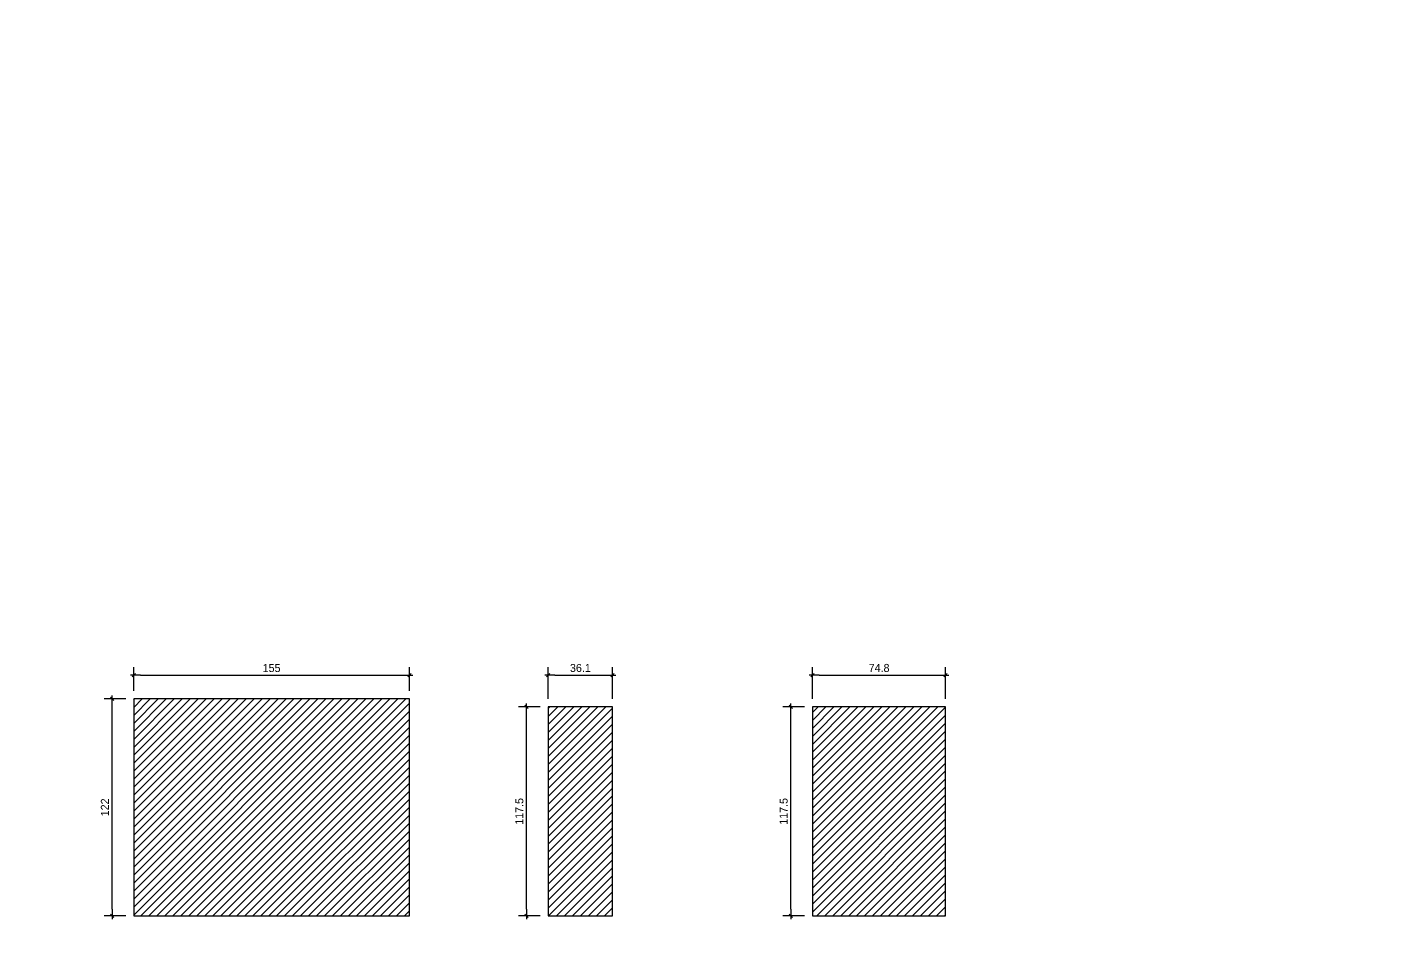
# Model space of a CAD drawing. Header units: millimetres. Extents: x 19458 to 19711, y 4351 to 4752.
# Drawn here: x 19526.09 to 19533.76, y 4513.13 to 4518.2 of the extents above; entities that cross this region are included whole.
import ezdxf

# ---------------------------------------------------------------- set-up
doc = ezdxf.new("R2010")
doc.units = ezdxf.units.MM
doc.set_wipeout_variables(frame=1)
for name, color, linetype in [('0 @ 0.25', 7, 'Continuous'), ('cotas', 1, 'Continuous'), ('cotas @ 300', 1, 'Continuous'), ('cotas @ 400', 1, 'Continuous'), ('cotas @ 500', 1, 'Continuous')]:
    doc.layers.add(name, color=color, linetype=linetype)
doc.styles.add('century gothic', font='GOTHIC.TTF')
doc.styles.add('COTAS SMC', font='GOTHIC.TTF')
doc.dimstyles.new('ANOTATIVE 100 SMCONSTRUCCIONES', dxfattribs={"dimscale": 0, "dimtxt": 0.18, "dimasz": 0.15, "dimexe": 0.18, "dimexo": 0.09, "dimgap": 0.1, "dimtad": 1, "dimzin": 0, "dimdsep": 46, "dimtxsty": 'century gothic', "dimblk1": 'FLECHA1', "dimblk2": 'FLECHA1', "dimsah": 1, "dimcen": 0.18, "dimdle": 0.075, "dimclrd": 1, "dimclre": 1, "dimclrt": 2, "dimaunit": 1, "dimadec": 0, "dimazin": 0, "dimtfac": 0.75, "dimtix": 1, "dimtmove": 2, "dimatfit": 3, "dimfxl": 0.09, "dimtvp": 1.5, "dimtfill": 1, "dimtolj": 1, "dimtzin": 0, "dimarcsym": 0})
doc.dimstyles.new('ANOTATIVE CM SMCONSTRUCCIONES', dxfattribs={"dimscale": 0, "dimtxt": 0.18, "dimasz": 0.15, "dimexe": 0.18, "dimexo": 0.18, "dimgap": 0.07, "dimtad": 1, "dimdec": 1, "dimlfac": 100, "dimdsep": 46, "dimtxsty": 'century gothic', "dimblk1": 'FLECHA1', "dimblk2": 'FLECHA1', "dimsah": 1, "dimcen": 0.18, "dimdle": 0.075, "dimclrd": 1, "dimclre": 1, "dimclrt": 2, "dimaunit": 1, "dimadec": 0, "dimazin": 2, "dimtfac": 0.75, "dimtdec": 1, "dimtix": 1, "dimtmove": 2, "dimatfit": 3, "dimfxl": 0.09, "dimtvp": 1.5, "dimtfill": 1, "dimtolj": 1, "dimtzin": 0, "dimarcsym": 0})
doc.dimstyles.new('PIES SMCONSTRUCCIONES', dxfattribs={"dimscale": 0, "dimtxt": 0.18, "dimasz": 0.2, "dimexe": 0.18, "dimexo": 0, "dimgap": 0.1, "dimtad": 1, "dimdec": 0, "dimlfac": 39.370079, "dimzin": 0, "dimdsep": 46, "dimlunit": 4, "dimtxsty": 'COTAS SMC', "dimblk1": 'FLECHA1', "dimblk2": 'FLECHA1', "dimsah": 1, "dimcen": 0.2, "dimdle": 0.075, "dimclrd": 1, "dimclre": 1, "dimclrt": 2, "dimaunit": 1, "dimadec": 0, "dimazin": 0, "dimtfac": 0.75, "dimtdec": 0, "dimtix": 1, "dimtmove": 2, "dimatfit": 3, "dimfxl": 0.09, "dimtvp": 1.5, "dimtfill": 1, "dimtolj": 1, "dimtzin": 0, "dimarcsym": 0})

# ---------------------------------------------------------------- blocks, each defined once
blk = doc.blocks.new('FLECHA1')
at = {"color": 4}
blk.add_line((-0.246176, -0.248081), (0.248081, 0.25), dxfattribs=at)
at = {"color": 1}
blk.add_line((-1, 0), (0.496162, 0), dxfattribs=at)
blk = doc.blocks.new('*D331')
at = {"layer": 'cotas', "color": 1, "lineweight": -2, "transparency": 16777216}
for p, q in [((19614.326, 4625.8448), (19614.326, 4700.8448)), ((19570.9836, 4550.8448), (19524.326, 4550.8448)), ((19614.326, 4548.4298), (19614.326, 4550.8448)), ((19570.5339, 4548.4298), (19524.326, 4548.4298)), ((19614.326, 4473.4298), (19614.326, 4398.4298))]:
    blk.add_line(p, q, dxfattribs=at)
at = {"layer": 'Defpoints', "color": 0, "transparency": 16777216}
for p in [(19614.326, 4550.8448), (19615.9836, 4550.8448), (19615.5339, 4548.4298)]:
    blk.add_point(p, dxfattribs=at)
at = {"layer": 'cotas', "color": 1, "lineweight": -2, "transparency": 16777216, "xscale": 75, "yscale": 75, "zscale": 75}
for p, rotation in [((19614.326, 4550.8448), 270), ((19614.326, 4548.4298), 90)]:
    blk.add_blockref('FLECHA1', p, dxfattribs=dict(at, rotation=rotation))
at = {"layer": 'cotas', "color": 2, "transparency": 16777216, "insert": (19517.3376, 4549.6373), "char_height": 90, "attachment_point": 5, "rotation": 90, "style": 'century gothic', "bg_fill": 3, "box_fill_scale": 1.1, "bg_fill_color": 256, "bg_fill_true_color": 13158600, "bg_fill_transparency": 0}
blk.add_mtext('\\A1;2.42', dxfattribs=at)
blk = doc.blocks.new('*D377')
at = {"layer": 'cotas', "color": 1, "lineweight": -2, "transparency": 16777216}
for p, q in [((19614.326, 4595.8448), (19614.326, 4640.8448)), ((19588.9836, 4550.8448), (19560.326, 4550.8448)), ((19614.326, 4548.4298), (19614.326, 4550.8448)), ((19588.5339, 4548.4298), (19560.326, 4548.4298)), ((19614.326, 4503.4298), (19614.326, 4458.4298))]:
    blk.add_line(p, q, dxfattribs=at)
at = {"layer": 'Defpoints', "color": 0, "transparency": 16777216}
for p in [(19614.326, 4550.8448), (19615.9836, 4550.8448), (19615.5339, 4548.4298)]:
    blk.add_point(p, dxfattribs=at)
at = {"layer": 'cotas', "color": 1, "lineweight": -2, "transparency": 16777216, "xscale": 45, "yscale": 45, "zscale": 45}
for p, rotation in [((19614.326, 4550.8448), 270), ((19614.326, 4548.4298), 90)]:
    blk.add_blockref('FLECHA1', p, dxfattribs=dict(at, rotation=rotation))
at = {"layer": 'cotas', "color": 2, "transparency": 16777216, "insert": (19556.133, 4549.6373), "char_height": 54, "attachment_point": 5, "rotation": 90, "style": 'century gothic', "bg_fill": 3, "box_fill_scale": 1.1, "bg_fill_color": 256, "bg_fill_true_color": 13158600, "bg_fill_transparency": 0}
blk.add_mtext('\\A1;2.42', dxfattribs=at)
blk = doc.blocks.new('*D383')
at = {"layer": 'cotas', "color": 1, "lineweight": -2, "transparency": 16777216}
for p, q in [((19614.326, 4610.8448), (19614.326, 4670.8448)), ((19579.9836, 4550.8448), (19542.326, 4550.8448)), ((19614.326, 4548.4298), (19614.326, 4550.8448)), ((19579.5339, 4548.4298), (19542.326, 4548.4298)), ((19614.326, 4488.4298), (19614.326, 4428.4298))]:
    blk.add_line(p, q, dxfattribs=at)
at = {"layer": 'Defpoints', "color": 0, "transparency": 16777216}
for p in [(19614.326, 4550.8448), (19615.9836, 4550.8448), (19615.5339, 4548.4298)]:
    blk.add_point(p, dxfattribs=at)
at = {"layer": 'cotas', "color": 1, "lineweight": -2, "transparency": 16777216, "xscale": 60, "yscale": 60, "zscale": 60}
for p, rotation in [((19614.326, 4550.8448), 270), ((19614.326, 4548.4298), 90)]:
    blk.add_blockref('FLECHA1', p, dxfattribs=dict(at, rotation=rotation))
at = {"layer": 'cotas', "color": 2, "transparency": 16777216, "insert": (19536.7353, 4549.6373), "char_height": 72, "attachment_point": 5, "rotation": 90, "style": 'century gothic', "bg_fill": 3, "box_fill_scale": 1.1, "bg_fill_color": 256, "bg_fill_true_color": 13158600, "bg_fill_transparency": 0}
blk.add_mtext('\\A1;2.42', dxfattribs=at)
blk = doc.blocks.new('*D386')
at = {"layer": 'cotas', "color": 1, "lineweight": -2, "transparency": 16777216}
for p, q in [((19620.0128, 4651.7533), (19620.0128, 4751.7533)), ((19620.4168, 4551.7533), (19530.0128, 4551.7533)), ((19620.0128, 4550.5333), (19620.0128, 4551.7533)), ((19620.4168, 4550.5333), (19530.0128, 4550.5333)), ((19620.0128, 4450.5333), (19620.0128, 4350.5333))]:
    blk.add_line(p, q, dxfattribs=at)
at = {"layer": 'Defpoints', "color": 0, "transparency": 16777216}
for p in [(19620.0128, 4551.7533), (19620.4168, 4551.7533), (19620.4168, 4550.5333)]:
    blk.add_point(p, dxfattribs=at)
at = {"layer": 'cotas', "color": 1, "lineweight": -2, "transparency": 16777216, "xscale": 100, "yscale": 100, "zscale": 100}
for p, rotation in [((19620.0128, 4551.7533), 270), ((19620.0128, 4550.5333), 90)]:
    blk.add_blockref('FLECHA1', p, dxfattribs=dict(at, rotation=rotation))
at = {"layer": 'cotas', "color": 2, "transparency": 16777216, "insert": (19523.8809, 4551.1433), "char_height": 90, "attachment_point": 5, "rotation": 90, "style": 'COTAS SMC', "bg_fill": 3, "box_fill_scale": 1.1, "bg_fill_color": 256, "bg_fill_true_color": 13158600, "bg_fill_transparency": 0}
blk.add_mtext("\\A1;4'", dxfattribs=at)
blk = doc.blocks.new('*D436')
at = {"layer": 'cotas', "color": 1, "lineweight": -2, "transparency": 16777216}
for p, q in [((19620.0128, 4631.7533), (19620.0128, 4711.7533)), ((19620.4168, 4551.7533), (19548.0128, 4551.7533)), ((19620.0128, 4550.5333), (19620.0128, 4551.7533)), ((19620.4168, 4550.5333), (19548.0128, 4550.5333)), ((19620.0128, 4470.5333), (19620.0128, 4390.5333))]:
    blk.add_line(p, q, dxfattribs=at)
at = {"layer": 'Defpoints', "color": 0, "transparency": 16777216}
for p in [(19620.0128, 4551.7533), (19620.4168, 4551.7533), (19620.4168, 4550.5333)]:
    blk.add_point(p, dxfattribs=at)
at = {"layer": 'cotas', "color": 1, "lineweight": -2, "transparency": 16777216, "xscale": 80, "yscale": 80, "zscale": 80}
for p, rotation in [((19620.0128, 4551.7533), 270), ((19620.0128, 4550.5333), 90)]:
    blk.add_blockref('FLECHA1', p, dxfattribs=dict(at, rotation=rotation))
at = {"layer": 'cotas', "color": 2, "transparency": 16777216, "insert": (19543.1073, 4551.1433), "char_height": 72, "attachment_point": 5, "rotation": 90, "style": 'COTAS SMC', "bg_fill": 3, "box_fill_scale": 1.1, "bg_fill_color": 256, "bg_fill_true_color": 13158600, "bg_fill_transparency": 0}
blk.add_mtext("\\A1;4'", dxfattribs=at)
blk = doc.blocks.new('L5')
at = {"color": 3}
blk.add_wipeout([(19547.7765, 4509.3498), (19547.7765, 4508.1752), (19548.138, 4508.1752), (19548.138, 4509.3498)], dxfattribs=at)
h = blk.add_hatch()
h.set_pattern_fill('ANSI31', color=250, scale=0.01)
h.set_pattern_definition([(45, (77.297792, -11.760674), (-0.022450640303, 0.022450640303), [])])
h.paths.add_polyline_path([(19548.138, 4508.1752), (19548.138, 4509.3498), (19547.7765, 4509.3498), (19547.7765, 4508.1752)])
blk.add_lwpolyline([(19547.7765, 4509.3498), (19547.7765, 4508.1752), (19548.138, 4508.1752), (19548.138, 4509.3498)], close=True, dxfattribs=at)
blk = doc.blocks.new('HUJ')
at = {"color": 3}
blk.add_wipeout([(19582.9454, 4510.3502), (19582.9454, 4509.1756), (19583.6936, 4509.1756), (19583.6936, 4510.3502)], dxfattribs=at)
h = blk.add_hatch()
h.set_pattern_fill('ANSI31', color=250, scale=0.01)
h.set_pattern_definition([(45, (112.85334, -10.760237), (-0.022450640303, 0.022450640303), [])])
h.paths.add_polyline_path([(19583.6936, 4509.1756), (19583.6936, 4510.3502), (19582.9454, 4510.3502), (19582.9454, 4509.1756)])
blk.add_lwpolyline([(19582.9454, 4510.3502), (19582.9454, 4509.1756), (19583.6936, 4509.1756), (19583.6936, 4510.3502)], close=True, dxfattribs=at)
blk = doc.blocks.new('P')
at = {"color": 3}
blk.add_wipeout([(19558.1739, 4529.456), (19558.1739, 4528.236), (19559.7239, 4528.236), (19559.7239, 4529.456)], dxfattribs=at)
h = blk.add_hatch()
h.set_pattern_fill('ANSI31', color=250, scale=0.01)
h.set_pattern_definition([(45, (86.805185, 8.345508), (-0.022450640303, 0.022450640303), [])])
h.paths.add_polyline_path([(19558.1739, 4529.456), (19558.1739, 4528.236), (19559.7239, 4528.236), (19559.7239, 4529.456)])
blk.add_lwpolyline([(19558.1739, 4529.456), (19558.1739, 4528.236), (19559.7239, 4528.236), (19559.7239, 4529.456)], close=True, dxfattribs=at)
blk = doc.blocks.new('*D581')
at = {"color": 1, "lineweight": -2, "transparency": 16777216}
for p, q in [((19526.6431, 4514.4248), (19526.5215, 4514.4248)), ((19526.5665, 4513.2423), (19526.5665, 4514.3873)), ((19526.6431, 4513.2048), (19526.5215, 4513.2048))]:
    blk.add_line(p, q, dxfattribs=at)
at = {"layer": 'Defpoints', "color": 0, "transparency": 16777216}
for p in [(19526.5665, 4514.4248), (19526.6881, 4514.4248), (19526.6881, 4513.2048)]:
    blk.add_point(p, dxfattribs=at)
at = {"color": 1, "lineweight": -2, "transparency": 16777216, "xscale": 0.0375, "yscale": 0.0375, "zscale": 0.0375}
for p, rotation in [((19526.5665, 4514.4248), 90), ((19526.5665, 4513.2048), 270)]:
    blk.add_blockref('FLECHA1', p, dxfattribs=dict(at, rotation=rotation))
at = {"color": 2, "transparency": 16777216, "insert": (19526.5259, 4513.8148), "char_height": 0.045, "attachment_point": 5, "rotation": 90, "style": 'century gothic', "bg_fill": 3, "box_fill_scale": 1.1, "bg_fill_color": 256, "bg_fill_true_color": 13158600, "bg_fill_transparency": 0}
blk.add_mtext('\\A1;122', dxfattribs=at)
blk = doc.blocks.new('*D582')
at = {"color": 1, "lineweight": -2, "transparency": 16777216}
for p, q in [((19526.6881, 4514.4698), (19526.6881, 4514.6023)), ((19526.7256, 4514.5573), (19528.2006, 4514.5573)), ((19528.2381, 4514.4698), (19528.2381, 4514.6023))]:
    blk.add_line(p, q, dxfattribs=at)
at = {"layer": 'Defpoints', "color": 0, "transparency": 16777216}
for p in [(19528.2381, 4514.5573), (19526.6881, 4514.4248), (19528.2381, 4514.4248)]:
    blk.add_point(p, dxfattribs=at)
at = {"color": 1, "lineweight": -2, "transparency": 16777216, "xscale": 0.0375, "yscale": 0.0375, "zscale": 0.0375, "rotation": 180}
blk.add_blockref('FLECHA1', (19526.6881, 4514.5573), dxfattribs=at)
at = {"color": 1, "lineweight": -2, "transparency": 16777216, "xscale": 0.0375, "yscale": 0.0375, "zscale": 0.0375}
blk.add_blockref('FLECHA1', (19528.2381, 4514.5573), dxfattribs=at)
at = {"color": 2, "transparency": 16777216, "insert": (19527.4631, 4514.5979), "char_height": 0.045, "attachment_point": 5, "style": 'century gothic', "bg_fill": 3, "box_fill_scale": 1.1, "bg_fill_color": 256, "bg_fill_true_color": 13158600, "bg_fill_transparency": 0}
blk.add_mtext('\\A1;155', dxfattribs=at)
blk = doc.blocks.new('*D583')
at = {"color": 1, "lineweight": -2, "transparency": 16777216}
for p, q in [((19528.9736, 4514.3794), (19528.8519, 4514.3794)), ((19528.8969, 4513.2423), (19528.8969, 4514.3419)), ((19528.9736, 4513.2048), (19528.8519, 4513.2048))]:
    blk.add_line(p, q, dxfattribs=at)
at = {"layer": 'Defpoints', "color": 0, "transparency": 16777216}
for p in [(19528.8969, 4514.3794), (19529.0186, 4514.3794), (19529.0186, 4513.2048)]:
    blk.add_point(p, dxfattribs=at)
at = {"color": 1, "lineweight": -2, "transparency": 16777216, "xscale": 0.0375, "yscale": 0.0375, "zscale": 0.0375}
for p, rotation in [((19528.8969, 4514.3794), 90), ((19528.8969, 4513.2048), 270)]:
    blk.add_blockref('FLECHA1', p, dxfattribs=dict(at, rotation=rotation))
at = {"color": 2, "transparency": 16777216, "insert": (19528.8564, 4513.7921), "char_height": 0.045, "attachment_point": 5, "rotation": 90, "style": 'century gothic', "bg_fill": 3, "box_fill_scale": 1.1, "bg_fill_color": 256, "bg_fill_true_color": 13158600, "bg_fill_transparency": 0}
blk.add_mtext('\\A1;117.5', dxfattribs=at)
blk = doc.blocks.new('*D584')
at = {"color": 1, "lineweight": -2, "transparency": 16777216}
for p, q in [((19529.0186, 4514.4244), (19529.0186, 4514.6023)), ((19529.0561, 4514.5573), (19529.3426, 4514.5573)), ((19529.3801, 4514.4244), (19529.3801, 4514.6023))]:
    blk.add_line(p, q, dxfattribs=at)
at = {"layer": 'Defpoints', "color": 0, "transparency": 16777216}
for p in [(19529.3801, 4514.5573), (19529.0186, 4514.3794), (19529.3801, 4514.3794)]:
    blk.add_point(p, dxfattribs=at)
at = {"color": 1, "lineweight": -2, "transparency": 16777216, "xscale": 0.0375, "yscale": 0.0375, "zscale": 0.0375, "rotation": 180}
blk.add_blockref('FLECHA1', (19529.0186, 4514.5573), dxfattribs=at)
at = {"color": 1, "lineweight": -2, "transparency": 16777216, "xscale": 0.0375, "yscale": 0.0375, "zscale": 0.0375}
blk.add_blockref('FLECHA1', (19529.3801, 4514.5573), dxfattribs=at)
at = {"color": 2, "transparency": 16777216, "insert": (19529.1994, 4514.5984), "char_height": 0.045, "attachment_point": 5, "style": 'century gothic', "bg_fill": 3, "box_fill_scale": 1.1, "bg_fill_color": 256, "bg_fill_true_color": 13158600, "bg_fill_transparency": 0}
blk.add_mtext('\\A1;36.1', dxfattribs=at)
blk = doc.blocks.new('*D587')
at = {"color": 1, "lineweight": -2, "transparency": 16777216}
for p, q in [((19530.4598, 4514.3794), (19530.3381, 4514.3794)), ((19530.3831, 4513.2423), (19530.3831, 4514.3419)), ((19530.4598, 4513.2048), (19530.3381, 4513.2048))]:
    blk.add_line(p, q, dxfattribs=at)
at = {"layer": 'Defpoints', "color": 0, "transparency": 16777216}
for p in [(19530.3831, 4514.3794), (19530.5048, 4514.3794), (19530.5048, 4513.2048)]:
    blk.add_point(p, dxfattribs=at)
at = {"color": 1, "lineweight": -2, "transparency": 16777216, "xscale": 0.0375, "yscale": 0.0375, "zscale": 0.0375}
for p, rotation in [((19530.3831, 4514.3794), 90), ((19530.3831, 4513.2048), 270)]:
    blk.add_blockref('FLECHA1', p, dxfattribs=dict(at, rotation=rotation))
at = {"color": 2, "transparency": 16777216, "insert": (19530.3425, 4513.7921), "char_height": 0.045, "attachment_point": 5, "rotation": 90, "style": 'century gothic', "bg_fill": 3, "box_fill_scale": 1.1, "bg_fill_color": 256, "bg_fill_true_color": 13158600, "bg_fill_transparency": 0}
blk.add_mtext('\\A1;117.5', dxfattribs=at)
blk = doc.blocks.new('*D588')
at = {"color": 1, "lineweight": -2, "transparency": 16777216}
for p, q in [((19530.5048, 4514.4244), (19530.5048, 4514.6023)), ((19530.5423, 4514.5573), (19531.2155, 4514.5573)), ((19531.253, 4514.4244), (19531.253, 4514.6023))]:
    blk.add_line(p, q, dxfattribs=at)
at = {"layer": 'Defpoints', "color": 0, "transparency": 16777216}
for p in [(19531.253, 4514.5573), (19530.5048, 4514.3794), (19531.253, 4514.3794)]:
    blk.add_point(p, dxfattribs=at)
at = {"color": 1, "lineweight": -2, "transparency": 16777216, "xscale": 0.0375, "yscale": 0.0375, "zscale": 0.0375, "rotation": 180}
blk.add_blockref('FLECHA1', (19530.5048, 4514.5573), dxfattribs=at)
at = {"color": 1, "lineweight": -2, "transparency": 16777216, "xscale": 0.0375, "yscale": 0.0375, "zscale": 0.0375}
blk.add_blockref('FLECHA1', (19531.253, 4514.5573), dxfattribs=at)
at = {"color": 2, "transparency": 16777216, "insert": (19530.8789, 4514.5984), "char_height": 0.045, "attachment_point": 5, "style": 'century gothic', "bg_fill": 3, "box_fill_scale": 1.1, "bg_fill_color": 256, "bg_fill_true_color": 13158600, "bg_fill_transparency": 0}
blk.add_mtext('\\A1;74.8', dxfattribs=at)
blk = doc.blocks.new('*U620')
at = {"layer": 'cotas @ 500'}
dim = blk.add_linear_dim(base=(19614.3260382735, 4550.8448237801), p1=(19615.5338597089, 4548.4298237801), p2=(19615.9836080801, 4550.8448237801), angle=90, dimstyle='ANOTATIVE 100 SMCONSTRUCCIONES', override={"dimscale": 500, "dimtix": 1, "dimtofl": 1, "dimtmove": 1, "dimatfit": 1}, dxfattribs=at)
dim.commit()
dim.dimension.update_dxf_attribs({"geometry": '*D331', "text_midpoint": (19517.3375950376, 4549.6373237801)})
at = {"layer": 'cotas @ 300'}
dim = blk.add_linear_dim(base=(19614.3260382735, 4550.8448237801), p1=(19615.5338597089, 4548.4298237801), p2=(19615.9836080801, 4550.8448237801), angle=90, dimstyle='ANOTATIVE 100 SMCONSTRUCCIONES', override={"dimscale": 300, "dimtix": 1, "dimtofl": 1, "dimtmove": 1, "dimatfit": 1}, dxfattribs=at)
dim.commit()
dim.dimension.update_dxf_attribs({"geometry": '*D377', "text_midpoint": (19556.132972332, 4549.6373237801)})
at = {"layer": 'cotas @ 400'}
dim = blk.add_linear_dim(base=(19614.3260382735, 4550.8448237801), p1=(19615.5338597089, 4548.4298237801), p2=(19615.9836080801, 4550.8448237801), angle=90, dimstyle='ANOTATIVE 100 SMCONSTRUCCIONES', override={"dimscale": 400, "dimtix": 1, "dimtofl": 1, "dimtmove": 1, "dimatfit": 1}, dxfattribs=at)
dim.commit()
dim.dimension.update_dxf_attribs({"geometry": '*D383', "text_midpoint": (19536.7352836848, 4549.6373237801)})
blk = doc.blocks.new('*U622')
at = {"layer": 'cotas @ 500'}
dim = blk.add_linear_dim(base=(19620.0128, 4551.7533), p1=(19620.4168, 4550.5333), p2=(19620.4168, 4551.7533), angle=90, dimstyle='PIES SMCONSTRUCCIONES', override={"dimscale": 500, "dimtix": 1, "dimtofl": 1, "dimtmove": 2, "dimatfit": 3}, dxfattribs=at)
dim.commit()
dim.dimension.update_dxf_attribs({"geometry": '*D386', "text_midpoint": (19523.8809, 4551.1433)})
at = {"layer": 'cotas @ 400'}
dim = blk.add_linear_dim(base=(19620.0128, 4551.7533), p1=(19620.4168, 4550.5333), p2=(19620.4168, 4551.7533), angle=90, dimstyle='PIES SMCONSTRUCCIONES', override={"dimscale": 400, "dimtix": 1, "dimtofl": 1, "dimtmove": 2, "dimatfit": 3}, dxfattribs=at)
dim.commit()
dim.dimension.update_dxf_attribs({"geometry": '*D436', "text_midpoint": (19543.1073, 4551.1433)})

msp = doc.modelspace()

# ---------------------------------------------------------------- block references
at = {"layer": 'cotas'}
msp.add_blockref('*U620', (0, 0), dxfattribs=at)

# ---------------------------------------------------------------- next in the draw order: block references
msp.add_blockref('*U622', (0, 0), dxfattribs=at)

# ---------------------------------------------------------------- next in the draw order: block references
at = {"color": 250}
for name, p in [('P', (-31.4858, -15.0312)), ('L5', (-18.7579, 5.0296)), ('HUJ', (-52.4406, 4.0292))]:
    msp.add_blockref(name, p, dxfattribs=at)

# ---------------------------------------------------------------- next in the draw order: dimensions: what is measured, and where the dimension line sits
at = {"layer": '0 @ 0.25', "color": 250}
for base, p1, p2, picture, middle in [((19526.5665, 4514.4248), (19526.6881, 4513.2048), (19526.6881, 4514.4248), '*D581', (19526.5259, 4513.8148)), ((19528.8969, 4514.3794), (19529.0186, 4513.2048), (19529.0186, 4514.3794), '*D583', (19528.8564, 4513.7921)), ((19530.3831, 4514.3794), (19530.5048, 4513.2048), (19530.5048, 4514.3794), '*D587', (19530.3425, 4513.7921))]:
    dim = msp.add_linear_dim(base=base, p1=p1, p2=p2, angle=90, dimstyle='ANOTATIVE CM SMCONSTRUCCIONES', override={"dimscale": 0.25, "dimtix": 1, "dimtofl": 1, "dimtmove": 2, "dimatfit": 3}, dxfattribs=at)
    dim.commit()
    dim.dimension.update_dxf_attribs({"geometry": picture, "text_midpoint": middle})

# ---------------------------------------------------------------- next in the draw order: dimensions: what is measured, and where the dimension line sits
for base, p1, p2, picture, middle in [((19528.2381, 4514.5573), (19526.6881, 4514.4248), (19528.2381, 4514.4248), '*D582', (19527.4631, 4514.5979)), ((19529.3801327, 4514.5573018), (19529.0186328, 4514.3794258), (19529.3801327, 4514.3794258), '*D584', (19529.1993827, 4514.5984337)), ((19531.253, 4514.5573), (19530.5048, 4514.3794), (19531.253, 4514.3794), '*D588', (19530.8789, 4514.5984))]:
    dim = msp.add_linear_dim(base=base, p1=p1, p2=p2, dimstyle='ANOTATIVE CM SMCONSTRUCCIONES', override={"dimscale": 0.25, "dimtix": 1, "dimtofl": 1, "dimtmove": 2, "dimatfit": 3}, dxfattribs=at)
    dim.commit()
    dim.dimension.update_dxf_attribs({"geometry": picture, "text_midpoint": middle})

doc.saveas('drawing.dxf')
